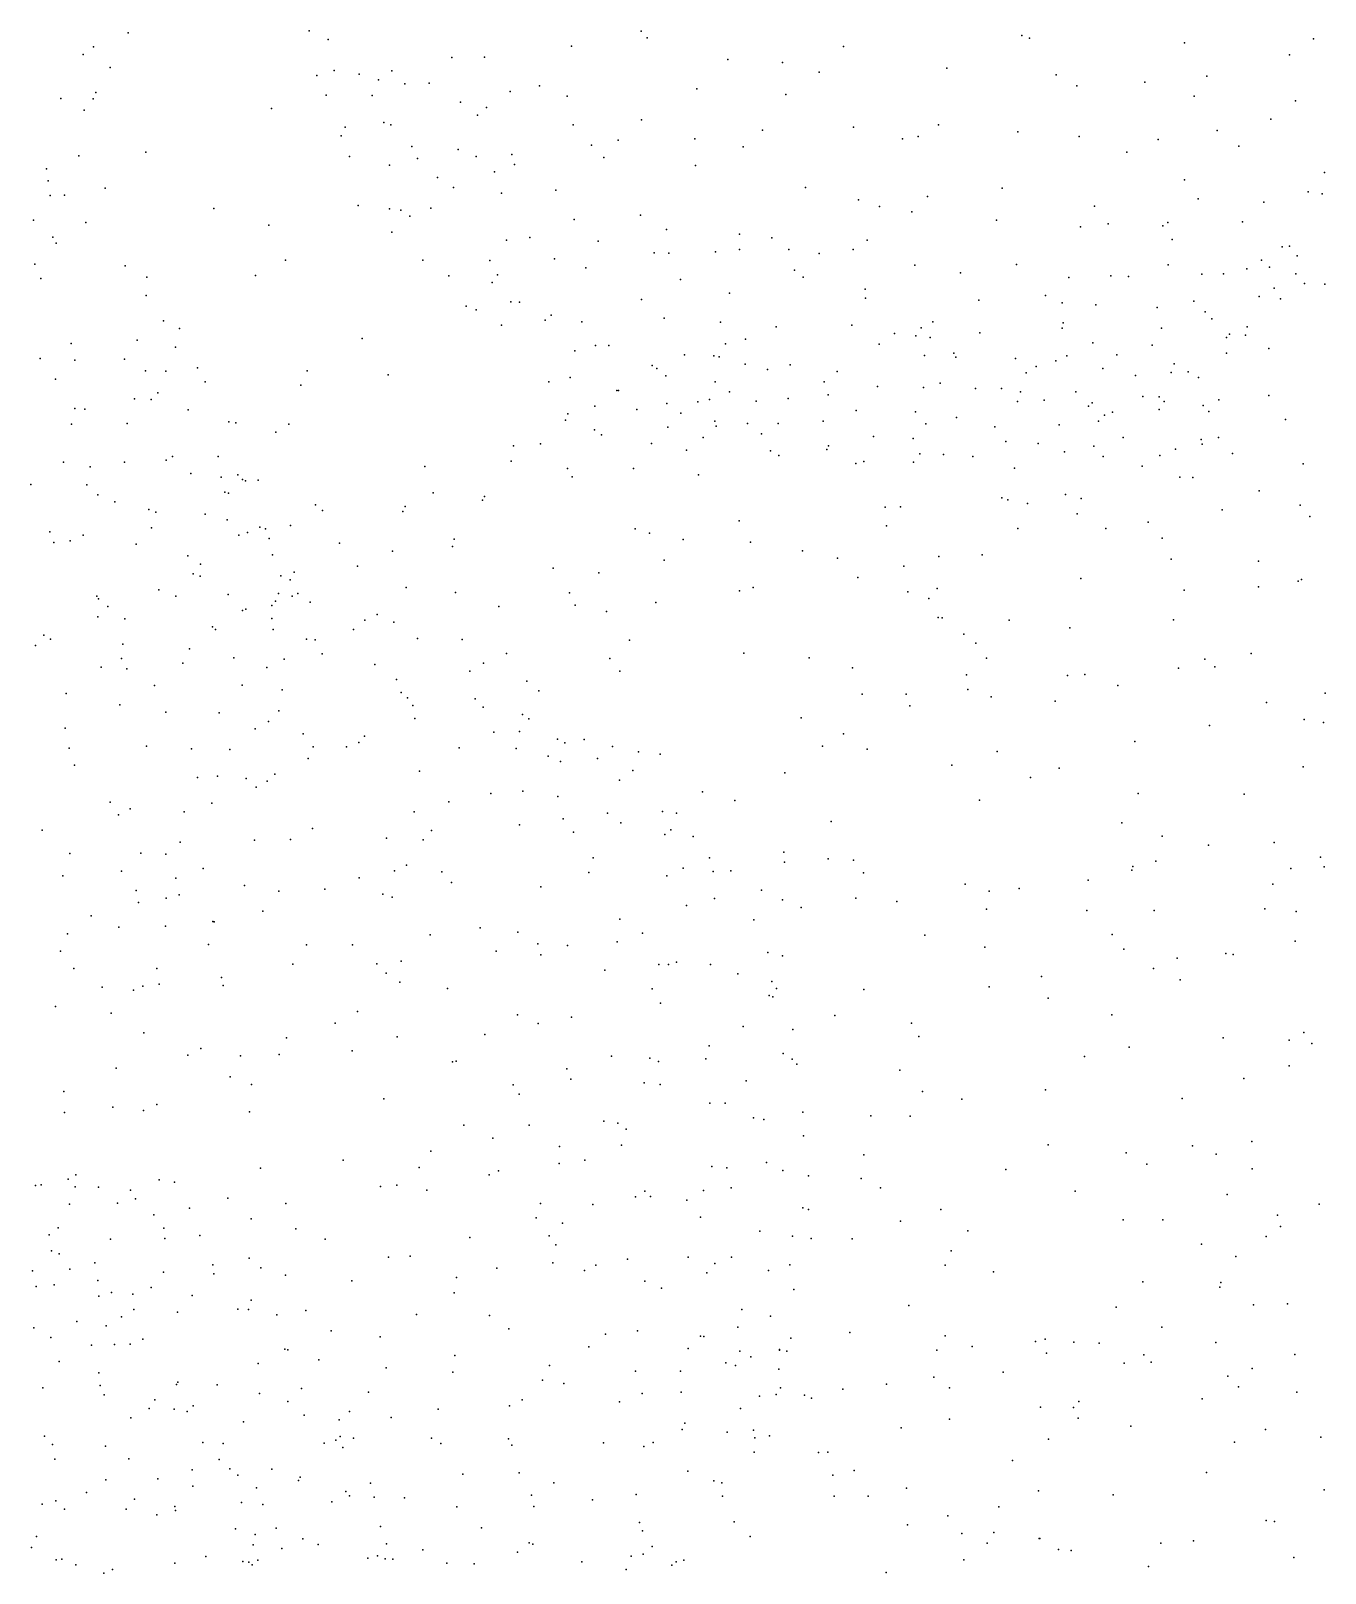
# Model space of a CAD drawing. Header units: metres. Extents: x -23.9 to 23.9, y -28.5 to 28.5.
# Drawn here: x 2.986 to 4.477, y 0.013 to 1.79 of the extents above; entities that cross this region are included whole.
import ezdxf

# ---------------------------------------------------------------- set-up
doc = ezdxf.new("R2010")
doc.units = ezdxf.units.M

msp = doc.modelspace()

# ---------------------------------------------------------------- linework, layer by layer
for p in [(3.098, 1.7873, -13.4956), (3.3065, 1.7895, -12.7389), (3.3285, 1.7796, -13.0579), (3.6888, 1.7893, -12.2574), (3.696, 1.7814, 2.0709), (4.1275, 1.7842, 1.4512), (4.1362, 1.7811, -15.6428), (4.4633, 1.7803, -12.4414), (3.046, 1.7622, 6.7876), (3.0578, 1.7709, -13.2657), (3.6088, 1.7719, -13.4166), (3.9221, 1.7714, -13.5187), (4.315, 1.7758, -13.4126), (4.436, 1.7617, 23.5438), (3.0772, 1.7471, -13.3912), (3.3352, 1.744, -12.6854), (3.4015, 1.7436, -13.1913), (3.4707, 1.7588, 0.487), (3.5084, 1.7591, -13.3387), (3.7888, 1.7566, -12.233), (3.8519, 1.7529, -13.504), (3.8941, 1.7418, -12.2216), (4.0409, 1.7465, -13.5045), (3.3154, 1.7382, -12.8178), (3.3641, 1.7394, -13.1123), (3.3864, 1.733, -12.5661), (3.4166, 1.7284, 14.0924), (3.4447, 1.7294, -12.4831), (3.5718, 1.7263, -13.3708), (4.167, 1.7387, -12.2536), (4.1909, 1.726, -13.4583), (4.2692, 1.7303, -12.3006), (4.3405, 1.7373, -12.3483), (3.0204, 1.7117, -13.7158), (3.0577, 1.711, -13.6084), (3.0606, 1.7186, 26.4887), (3.3262, 1.7154, -12.932), (3.3792, 1.715, 18.662), (3.4809, 1.7075, -13.2802), (3.5379, 1.7198, 9.3483), (3.6036, 1.7144, -12.3376), (3.7531, 1.7228, 2.5816), (3.8554, 1.7162, -2.2919), (4.3259, 1.7143, -13.3791), (4.4426, 1.7089, -12.4561), (3.0473, 1.6983, -13.3088), (3.2632, 1.7002, 1.1934), (3.5002, 1.6924, 12.9561), (3.5108, 1.7011, -12.4136), (3.3478, 1.6784, -13.0015), (3.3924, 1.6838, 8.4323), (3.4007, 1.6814, -13.1439), (3.6105, 1.6813, -1.5695), (3.6892, 1.687, -13.4277), (3.8286, 1.6752, -13.4734), (3.9334, 1.6786, -13.4873), (4.0314, 1.6814, 6.4174), (4.1227, 1.6731, -12.2625), (4.3526, 1.6747, -12.3846), (4.4145, 1.6878, 0.8105), (3.3433, 1.6687, -12.8018), (3.4248, 1.6563, -12.563), (3.4782, 1.6529, 0.8637), (3.6317, 1.6579, 6.5313), (3.6626, 1.6637, -4.6531), (3.7506, 1.6651, -12.2856), (3.8066, 1.6558, 3.2468), (3.9898, 1.665, -14.0757), (4.0081, 1.6679, -13.4789), (4.1934, 1.6678, -12.2952), (4.2845, 1.6643, -12.3423), (4.3775, 1.6566, -13.3073), (3.0412, 1.6456, -13.4499), (3.1182, 1.6496, -19.596), (3.3528, 1.6447, -12.8834), (3.4312, 1.6426, 25.5317), (3.4987, 1.6448, 5.1334), (3.54, 1.647, -4.2987), (3.5428, 1.6357, -4.9721), (3.646, 1.6436, -13.3799), (4.2486, 1.6499, -13.396), (3.004, 1.6306, -13.3009), (3.3989, 1.6347, -13.0643), (3.4542, 1.6204, -13.1696), (3.5198, 1.6271, -13.2591), (3.7517, 1.6344, -13.4201), (4.3149, 1.618, -13.3283), (4.476, 1.6261, 7.45), (3.0058, 1.6166, -13.7444), (3.0082, 1.5997, -13.6602), (3.0245, 1.6001, -14.0967), (3.0715, 1.6084, 0.8975), (3.4728, 1.609, -12.543), (3.5281, 1.6025, -12.4838), (3.5907, 1.606, -13.309), (3.8784, 1.6091, -12.2915), (4.1047, 1.6082, -12.3021), (4.4575, 1.6039, 19.2981), (4.4736, 1.6019, -12.614), (3.1967, 1.5848, 6.3296), (3.3627, 1.5883, 2.1025), (3.3991, 1.5845, -12.8138), (3.4122, 1.583, -12.731), (3.4466, 1.5852, -13.0949), (3.9394, 1.5949, -8.7682), (3.9635, 1.5872, -12.2961), (4.0186, 1.5987, 21.7893), (4.211, 1.5876, -24.1174), (4.3307, 1.5959, -12.4333), (4.4062, 1.592, -13.214), (2.9888, 1.5712, -13.4978), (3.0491, 1.5687, -14.1841), (3.2601, 1.5655, -8.9266), (3.4225, 1.5761, -13.0221), (3.6119, 1.5722, -12.4303), (3.6881, 1.5771, 18.7822), (4.0009, 1.581, -13.4208), (4.0982, 1.5713, -13.3998), (4.195, 1.5638, -12.3699), (4.2269, 1.5672, -13.3447), (4.29, 1.5647, -1.1134), (4.2955, 1.5685, 2.9478), (4.3818, 1.5696, -12.5107), (3.011, 1.5516, -14.3218), (3.4015, 1.5577, 1.738), (3.5337, 1.5483, -12.5324), (3.5606, 1.5513, 26.007), (3.6395, 1.5473, -13.2991), (3.718, 1.5606, -12.374), (3.8022, 1.5553, -13.3854), (3.8393, 1.5512, -1.28), (3.9492, 1.5485, 12.2848), (4.3007, 1.5492, -13.2768), (3.0148, 1.5447, -13.8314), (3.7038, 1.5339, -13.327), (3.7206, 1.5332, 23.2611), (3.7745, 1.5349, 19.3069), (3.8021, 1.5375, -12.3538), (3.8591, 1.5376, -21.6628), (3.8938, 1.5328, -12.3426), (3.9333, 1.5375, -13.3932), (4.4272, 1.5407, 19.3932), (4.436, 1.5413, -13.0978), (4.4446, 1.5304, 19.0504), (2.9904, 1.5206, -13.7309), (3.0946, 1.5187, -14.2077), (3.2791, 1.5252, 26.2753), (3.4372, 1.5251, -12.8361), (3.5144, 1.5248, -13.1401), (3.5891, 1.5267, -13.2281), (3.6253, 1.5163, -12.4749), (3.8656, 1.5139, -13.3642), (4.0043, 1.5195, -13.3766), (4.0569, 1.5105, -12.367), (4.1214, 1.5203, -26.1209), (4.2959, 1.52, -12.4752), (4.3867, 1.5152, -13.1444), (4.4034, 1.5252, 19.2269), (4.4127, 1.5173, -12.6215), (2.9974, 1.5041, -14.4191), (3.1195, 1.5057, -14.1002), (3.2448, 1.5076, 12.4401), (3.4673, 1.5073, -12.9799), (3.5173, 1.4994, -12.6382), (3.5234, 1.5083, -15.4112), (3.7343, 1.5031, -14.7218), (3.8755, 1.5058, 23.6392), (4.1817, 1.5054, -12.4137), (4.2301, 1.5071, 1.6246), (4.2502, 1.5066, 5.7141), (4.3348, 1.5091, -13.1976), (4.3597, 1.5094, -12.5536), (4.4182, 1.4929, -13.0395), (4.4433, 1.5096, -12.706), (4.4533, 1.4983, -12.8869), (4.4764, 1.4975, 18.9416), (3.1188, 1.4847, -13.9575), (3.5389, 1.4773, 13.2248), (3.5488, 1.477, 19.6646), (3.6893, 1.4801, -12.4748), (3.7905, 1.4873, -13.3219), (3.9469, 1.4918, -12.3727), (3.9475, 1.4815, -13.3438), (4.078, 1.4793, -13.3255), (4.1546, 1.4844, -13.3013), (4.174, 1.476, -9.2359), (4.3258, 1.4781, 12.6961), (4.4007, 1.4833, 19.1197), (4.4255, 1.4807, -12.9567), (3.4873, 1.4724, -12.8786), (3.4988, 1.4681, -12.7994), (3.5852, 1.4618, -12.6102), (3.7155, 1.4585, -13.2382), (4.2126, 1.4739, -12.4752), (4.2832, 1.4709, -12.5298), (4.3386, 1.4656, -13.1121), (4.3462, 1.4577, -12.6452), (3.1386, 1.4553, 3.5423), (3.157, 1.4465, -14.1259), (3.5282, 1.4504, -12.952), (3.5785, 1.4562, -13.093), (3.6205, 1.4544, -13.1585), (3.7802, 1.454, 4.6526), (3.8445, 1.4483, -12.4418), (3.9317, 1.4505, 18.6161), (3.9809, 1.4408, -13.2931), (4.0113, 1.4473, 18.6809), (4.025, 1.4543, 5.4189), (4.079, 1.4416, 18.6312), (4.1739, 1.447, -13.2378), (4.1752, 1.453, 6.1024), (4.2884, 1.447, -21.8532), (4.3668, 1.44, -12.7458), (4.387, 1.4486, 19.3826), (3.0323, 1.4291, -14.4592), (3.1083, 1.4331, -14.3359), (3.1524, 1.425, -14.243), (3.3676, 1.4349, 8.8702), (3.6364, 1.4268, 25.3141), (3.6516, 1.427, -12.58), (3.7862, 1.4287, -13.2373), (3.8093, 1.4343, 18.5951), (3.963, 1.4284, 18.4644), (4.0055, 1.438, 18.7692), (4.0219, 1.4361, 18.5257), (4.2091, 1.4301, -12.5338), (4.2775, 1.4275, -12.6014), (4.3632, 1.4362, -12.9723), (4.3853, 1.4389, -12.8421), (4.4121, 1.4236, 9.0446), (2.9967, 1.4121, -13.5893), (3.0365, 1.4099, -13.6882), (3.0936, 1.4114, -13.7648), (3.6124, 1.4209, -12.662), (3.739, 1.4163, -12.5347), (3.7725, 1.415, 18.7651), (3.7789, 1.4139, 18.5037), (3.8089, 1.4056, 18.8489), (3.8607, 1.4047, 18.4271), (4.0154, 1.4154, 18.8517), (4.0493, 1.418, -13.2463), (4.0516, 1.4135, 23.302), (4.12, 1.4121, 18.4764), (4.1666, 1.4094, 18.7425), (4.1793, 1.4152, 3.3264), (4.2371, 1.4164, -13.1493), (4.3031, 1.4059, -12.698), (4.3633, 1.4181, 19.2417), (3.0142, 1.3883, 5.9382), (3.1179, 1.3977, 18.4446), (3.1414, 1.3974, -13.8452), (3.1776, 1.4012, -13.9604), (3.304, 1.3978, 10.3229), (3.3976, 1.3932, -4.707), (3.6071, 1.3901, -12.9158), (3.7017, 1.4038, 12.0778), (3.7068, 1.4003, 18.604), (3.7174, 1.3921, -12.5982), (3.8346, 1.3993, 25.6869), (3.9149, 1.3969, -13.2261), (4.1326, 1.3953, 18.8543), (4.144, 1.4029, -12.5346), (4.2207, 1.4006, 18.6426), (4.2583, 1.3924, -13.0694), (4.2994, 1.396, -13.0023), (4.319, 1.3965, -12.9113), (4.3309, 1.3901, 11.6538), (3.1321, 1.3725, -25.8445), (3.1868, 1.3851, -4.3177), (3.297, 1.3814, -23.9164), (3.5825, 1.3852, -9.2385), (3.6608, 1.3752, 18.5324), (3.6629, 1.3751, -12.6943), (3.774, 1.385, -13.1676), (3.7907, 1.3736, -12.5704), (3.8998, 1.385, -12.521), (3.9045, 1.3701, 18.3262), (3.9612, 1.3797, 18.9637), (4.0142, 1.3784, -13.1967), (4.0333, 1.3836, 18.3608), (4.0742, 1.3776, -12.5435), (4.1042, 1.3776, -13.177), (4.1259, 1.3737, 18.3745), (4.1895, 1.3734, 0.5155), (4.2669, 1.3683, 18.521), (4.412, 1.3694, 19.5509), (3.0363, 1.3544, -14.5233), (3.0479, 1.3535, -15.608), (3.1053, 1.3654, 9.1634), (3.1246, 1.3647, -14.3998), (3.1672, 1.353, -14.3179), (3.6357, 1.3572, 18.7895), (3.6838, 1.3534, -12.9522), (3.7185, 1.36, 18.885), (3.7543, 1.362, -24.2147), (3.7677, 1.3649, 18.3741), (3.8214, 1.363, 4.2664), (3.8584, 1.366, 18.9664), (3.9367, 1.352, -13.1563), (4.0049, 1.3506, 4.9276), (4.1225, 1.3624, -12.5976), (4.1532, 1.3639, -13.1026), (4.2042, 1.357, 18.4107), (4.2086, 1.361, -12.6879), (4.2856, 1.3679, -12.8548), (4.2858, 1.3533, 18.7897), (4.2915, 1.3624, 18.6986), (4.3363, 1.3577, 18.8678), (4.3428, 1.351, 19.4066), (4.3545, 1.3645, 19.123), (3.0327, 1.3365, -13.6249), (3.0968, 1.3371, -13.7084), (3.214, 1.339, -13.9944), (3.222, 1.3379, -14.1039), (3.2832, 1.3362, 2.4922), (3.6016, 1.3409, 20.331), (3.6045, 1.3483, 18.5957), (3.7348, 1.3491, -12.6936), (3.7739, 1.3397, 18.9744), (3.7755, 1.3342, -13.0321), (3.8113, 1.3371, -12.6545), (3.8467, 1.3372, -13.0843), (3.8984, 1.3397, -12.6177), (4.0169, 1.3367, 11.8825), (4.0522, 1.3442, -12.6168), (4.0963, 1.3332, -13.0642), (4.1703, 1.3357, -12.9881), (4.2156, 1.3397, -12.8407), (4.2228, 1.3467, -12.9245), (4.2318, 1.3501, 21.5204), (4.4313, 1.3418, 10.2624), (3.2682, 1.327, 25.4522), (3.6353, 1.3298, 22.2545), (3.6432, 1.3241, 18.406), (3.7195, 1.3327, -12.8834), (3.7603, 1.321, -12.8201), (3.8277, 1.3252, 18.2778), (3.9566, 1.322, -13.0774), (4.0023, 1.32, -12.669), (4.1091, 1.3165, -12.7191), (4.2442, 1.321, 13.4509), (4.3342, 1.3185, 18.5006), (4.3539, 1.3211, 18.6123), (3.1489, 1.2991, -13.7587), (3.2016, 1.2989, -13.8763), (3.542, 1.3112, 18.656), (3.573, 1.3135, 18.5078), (3.701, 1.3142, 18.3279), (3.741, 1.3063, 6.3024), (3.8378, 1.3057, -12.9433), (3.8474, 1.3001, -12.8221), (3.9027, 1.3073, 18.2364), (3.9047, 1.3112, -2.0328), (4.0101, 1.3023, 18.2287), (4.0371, 1.3014, -12.7808), (4.0711, 1.2992, -12.8941), (4.1464, 1.3139, -12.8538), (4.1765, 1.3046, 18.2916), (4.2104, 1.3111, 19.0211), (4.2211, 1.2991, 19.9243), (4.2863, 1.3002, 19.1564), (4.3044, 1.3077, 19.0024), (4.3352, 1.3134, 19.4927), (4.37, 1.3024, 18.7347), (3.0235, 1.2924, 18.5857), (3.0543, 1.2873, 18.3497), (3.0936, 1.2925, 18.4348), (3.1417, 1.295, -14.4165), (3.4396, 1.2875, -7.8823), (3.5391, 1.2938, 18.7608), (3.6041, 1.2852, 18.9172), (3.6799, 1.2854, 18.9962), (3.9364, 1.291, -12.9117), (3.9455, 1.2932, -12.7856), (4.0026, 1.2927, 20.4042), (4.1192, 1.2856, 19.071), (4.2661, 1.2881, 19.2868), (4.4515, 1.2906, 7.0108), (2.9858, 1.2668, -14.6027), (3.0503, 1.2666, -14.554), (3.1702, 1.2794, 18.5946), (3.2051, 1.2752, -14.3001), (3.2242, 1.278, 8.178), (3.2298, 1.2724, 18.4628), (3.2329, 1.271, -14.2119), (3.2477, 1.2719, -14.0822), (3.6095, 1.2755, 2.9832), (3.7548, 1.2779, 19.0516), (4.3095, 1.2751, -2.1561), (4.3246, 1.2748, 18.3765), (3.0629, 1.2549, -13.6157), (3.0824, 1.247, 18.7519), (3.2093, 1.258, 18.6701), (3.2136, 1.2567, 18.3221), (3.4493, 1.2571, 18.5288), (3.5061, 1.2488, 18.8369), (3.5085, 1.2531, 18.4651), (4.1046, 1.2515, 18.1805), (4.1112, 1.2492, 4.0049), (4.1339, 1.2448, 25.6027), (4.1779, 1.2553, 19.2814), (4.1957, 1.2506, 19.3753), (4.4009, 1.2594, 18.4681), (3.1219, 1.2379, -13.6842), (3.1296, 1.2348, 18.2212), (3.1865, 1.2325, -14.3889), (3.2118, 1.2262, -13.8321), (3.3136, 1.2435, 18.4673), (3.3218, 1.2368, 18.5564), (3.4142, 1.2357, -23.2469), (3.4172, 1.2413, 18.4526), (3.9699, 1.2406, 18.1498), (3.9875, 1.2411, 19.1682), (4.1911, 1.2331, 18.2019), (4.3583, 1.2378, 9.5009), (4.448, 1.2431, 18.6989), (4.4592, 1.2298, 18.5827), (3.0076, 1.2122, -13.5519), (3.0459, 1.2085, 18.1496), (3.1249, 1.2167, -14.4858), (3.2355, 1.2117, 18.7716), (3.2495, 1.2176, -13.9307), (3.2562, 1.2158, 12.1317), (3.2848, 1.2196, 18.2892), (3.682, 1.2158, -18.981), (3.6984, 1.2107, 19.1059), (3.8018, 1.2249, 19.1396), (3.9715, 1.2192, 7.5397), (4.1228, 1.2163, -1.4513), (4.2243, 1.2162, 19.5223), (4.2731, 1.2236, 18.2418), (3.0123, 1.2001, 3.186), (3.0312, 1.2018, -14.5933), (3.1072, 1.1981, 18.8441), (3.2254, 1.2083, -14.3037), (3.2602, 1.2047, -14.1511), (3.3414, 1.1991, 18.6965), (3.4714, 1.1954, 18.8922), (3.4733, 1.2038, 25.0001), (3.7372, 1.2036, 11.2773), (3.815, 1.2003, 18.134), (4.2893, 1.205, -23.4915), (3.1666, 1.1847, 18.1405), (3.1811, 1.1751, 19.8162), (3.2641, 1.1858, -14.027), (3.4025, 1.19, 18.8022), (3.7153, 1.1795, 18.1598), (3.8747, 1.1905, 18.9718), (3.9151, 1.1819, 19.1897), (4.0317, 1.1839, 13.1906), (4.0816, 1.1859, 25.0597), (4.2994, 1.1809, 19.6191), (4.4003, 1.1784, 7.5816), (3.1729, 1.164, -14.428), (3.1807, 1.1611, -13.6496), (3.2738, 1.1614, 18.8331), (3.2844, 1.1569, -22.502), (3.2893, 1.1659, 18.1741), (3.3623, 1.1727, 18.2445), (3.5874, 1.1704, 18.242), (3.6401, 1.1649, 5.6645), (3.9386, 1.1597, 18.0876), (3.9916, 1.1728, 19.2393), (4.1955, 1.1586, 19.6041), (4.446, 1.1553, 18.3648), (4.4498, 1.1574, 19.7232), (3.062, 1.1383, 18.9394), (3.1331, 1.1453, -13.4733), (3.1528, 1.1382, -13.3881), (3.2133, 1.1399, -13.5686), (3.2711, 1.1413, -14.1193), (3.2869, 1.1381, -13.6537), (3.2932, 1.1414, -13.4756), (3.418, 1.148, 13.3954), (3.4751, 1.1423, 18.2771), (3.6063, 1.1419, -19.6771), (3.8022, 1.1444, 21.6416), (3.818, 1.1483, 19.1989), (3.9963, 1.1432, 19.3612), (4.03, 1.147, 19.4402), (4.3143, 1.1452, 18.2026), (4.4, 1.1489, 18.2919), (3.0638, 1.1352, -13.4498), (3.0744, 1.1263, -13.3618), (3.2296, 1.1218, 18.9155), (3.2335, 1.1233, -14.3094), (3.2635, 1.1274, -13.3186), (3.2675, 1.1324, 9.8507), (3.3075, 1.1311, -13.3931), (3.5251, 1.1263, -14.3912), (3.6128, 1.1277, 19.1176), (3.6489, 1.1206, 7.7952), (3.706, 1.1309, 19.1681), (4.0202, 1.1354, 18.0769), (3.0631, 1.1143, 18.0245), (3.0942, 1.1119, -13.2861), (3.1951, 1.1027, -13.227), (3.2634, 1.1126, -13.9475), (3.3705, 1.1105, -13.3207), (3.3847, 1.1169, -13.4188), (3.4041, 1.1083, -13.5413), (4.0311, 1.1137, 0.8151), (4.0358, 1.1132, 19.5295), (4.1129, 1.1105, 8.3173), (4.1829, 1.1018, 19.6756), (4.3022, 1.1109, 11.9111), (3.0007, 1.0931, 9.572), (3.0083, 1.0888, -14.6259), (3.1987, 1.0998, 8.9049), (3.2649, 1.0998, -14.215), (3.3034, 1.0887, 18.4355), (3.3132, 1.0879, 18.9117), (3.3577, 1.0999, -13.6667), (3.4311, 1.0895, 18.1859), (3.4828, 1.0882, -13.4683), (3.6753, 1.0875, 18.1099), (4.0605, 1.0943, 21.2531), (4.0744, 1.0841, 19.6208), (2.9911, 1.0814, -13.2705), (3.0902, 1.0665, 25.2412), (3.0918, 1.083, 11.016), (3.1686, 1.0776, -14.4523), (3.2197, 1.067, -14.3672), (3.3213, 1.0717, -13.8032), (3.5336, 1.0721, 4.3117), (3.6528, 1.0664, 26.1233), (3.8071, 1.0724, 19.2504), (3.8825, 1.0672, 19.3572), (4.0867, 1.0668, 18.0389), (4.3918, 1.0721, 18.207), (3.0669, 1.0565, -14.5803), (3.0963, 1.0546, -13.1442), (3.161, 1.0611, 19.0046), (3.2576, 1.0561, 4.6422), (3.2777, 1.0656, -13.1561), (3.3821, 1.0593, -13.7542), (3.4915, 1.0519, -13.6628), (3.5072, 1.061, -13.3305), (3.6643, 1.0517, 19.2028), (3.9323, 1.0554, 18.0221), (4.3081, 1.0553, 18.1325), (4.3384, 1.0655, 3.6105), (4.35, 1.0569, 19.7763), (3.1282, 1.0351, -14.5064), (3.2294, 1.0358, 4.0825), (3.407, 1.0423, -13.1738), (3.5572, 1.0403, -13.5155), (4.0639, 1.0477, 22.8099), (4.0654, 1.0308, -5.6126), (4.1799, 1.0466, 0.4081), (4.2, 1.0478, 19.7429), (4.2382, 1.0353, 19.5541), (3.0266, 1.0261, -13.1247), (3.0885, 1.013, 19.0489), (3.2752, 1.0303, -8.9059), (3.4123, 1.0271, 19.017), (3.4198, 1.021, 18.0973), (3.4975, 1.0198, -13.7353), (3.5711, 1.0292, -13.4186), (3.9437, 1.0252, 4.3246), (3.9943, 1.0254, 20.8018), (4.0923, 1.0221, 19.7074), (4.1657, 1.0171, -24.2038), (4.4095, 1.0157, 25.3698), (4.4769, 1.0264, 18.2848), (3.1413, 1.0044, -13.0629), (3.2027, 1.0036, 17.9545), (3.2713, 1.0062, -14.1318), (3.426, 1.0123, -13.805), (3.4281, 0.9972, -13.1192), (3.5069, 1.0102, -13.199), (3.5522, 1.002, -5.1631), (3.5596, 0.9967, -13.2562), (3.8734, 0.9981, 19.4249), (3.9983, 1.0117, 19.6237), (4.4528, 0.996, 10.0426), (3.0252, 0.986, -14.6059), (3.2441, 0.9853, 19.0331), (3.2597, 0.9938, -14.2232), (3.2996, 0.9797, -13.0375), (3.5191, 0.9813, 18.1222), (3.5487, 0.9823, 19.1526), (3.9221, 0.9794, 24.6428), (4.3438, 0.9892, 20.658), (4.4749, 0.9925, 19.822), (3.03, 0.9631, -13.0327), (3.1192, 0.9653, -14.5046), (3.1708, 0.9621, -14.4302), (3.2151, 0.9615, -14.3455), (3.3109, 0.9647, -24.9679), (3.3494, 0.9646, 17.9889), (3.3635, 0.9697, -13.9025), (3.3702, 0.977, -13.0565), (3.4794, 0.9633, -15.6155), (3.545, 0.9626, -25.5287), (3.5925, 0.9734, -8.3277), (3.6011, 0.9691, -13.6843), (3.6234, 0.973, -13.3074), (3.6558, 0.9649, -13.5557), (3.8977, 0.9654, 17.9944), (3.9491, 0.962, -23.1312), (4.2578, 0.9707, 19.8219), (3.0359, 0.9433, 17.8891), (3.3052, 0.951, -13.9929), (3.5818, 0.9539, -13.7507), (3.5961, 0.9477, -13.2045), (3.6388, 0.9512, 19.2292), (3.6858, 0.9589, 18.0466), (3.7107, 0.9562, 8.2789), (4.0467, 0.9434, 19.7332), (4.0992, 0.959, 1.1212), (3.1778, 0.9293, -12.9682), (3.2008, 0.9308, 17.9027), (3.2338, 0.9282, -14.2819), (3.2581, 0.9249, -12.97), (3.267, 0.9329, -14.0979), (3.4335, 0.9366, 18.0299), (3.6638, 0.9261, -13.2738), (3.6793, 0.9372, -13.36), (3.8544, 0.9347, 19.4869), (4.1376, 0.9294, 19.8016), (4.1705, 0.9399, 18.0176), (4.4517, 0.9417, 19.851), (3.2455, 0.9182, 12.4973), (3.5156, 0.9108, -13.0592), (3.5525, 0.9136, -9.4639), (3.5928, 0.9073, -13.1329), (3.7594, 0.9129, 24.145), (4.2616, 0.9108, 18.0405), (4.3837, 0.91, 8.3985), (3.077, 0.9007, -12.9582), (3.1002, 0.8932, 19.1218), (3.1624, 0.8895, 10.3139), (3.1944, 0.8995, 19.1082), (3.4275, 0.8895, -12.9894), (3.4673, 0.9013, 13.1003), (3.7135, 0.8902, -13.6241), (3.7967, 0.9026, 19.3984), (4.0787, 0.9032, 17.9819), (3.0869, 0.8864, -14.5234), (3.5489, 0.8746, 19.1875), (3.5992, 0.8816, 18.0381), (3.6503, 0.8883, -13.1741), (3.6654, 0.8769, -13.7565), (3.7295, 0.8881, 21.135), (3.9077, 0.8785, 19.6341), (4.2425, 0.877, 13.5273), (2.9987, 0.8687, -14.5954), (3.1579, 0.8547, -14.4041), (3.2434, 0.8571, 17.8852), (3.285, 0.8579, -14.1347), (3.3103, 0.8706, -12.9362), (3.3955, 0.8592, 19.0945), (3.4379, 0.8573, 7.8925), (3.4474, 0.8683, -13.9623), (3.6109, 0.8664, -13.8345), (3.7162, 0.8634, -13.2811), (3.7232, 0.8689, 19.3299), (3.749, 0.8613, -13.5195), (4.2893, 0.8616, -16.0672), (4.4181, 0.8542, 19.9028), (3.0307, 0.8416, 17.8414), (3.1124, 0.8422, -12.9121), (3.1415, 0.8408, -24.5119), (3.6337, 0.8368, -13.1033), (3.7675, 0.8365, -14.6833), (3.8533, 0.8433, 19.5786), (3.9045, 0.8357, 26.1339), (4.3424, 0.8513, 18.088), (4.4717, 0.8376, 18.1946), (3.0903, 0.8212, 12.1839), (3.1844, 0.8243, -14.3221), (3.4047, 0.8217, -17.5523), (3.4185, 0.8284, 24.8563), (3.4592, 0.8205, -12.9526), (3.6288, 0.8199, 22.0431), (3.7372, 0.8247, 18.0005), (3.7718, 0.8211, -13.3893), (3.7921, 0.8218, 19.4577), (3.854, 0.8317, -22.4597), (3.9336, 0.8338, 17.9631), (3.9452, 0.8194, 19.7185), (4.2541, 0.8223, 10.8765), (4.2553, 0.8266, 18.028), (4.2817, 0.8327, 19.8952), (4.4373, 0.8242, 1.417), (4.4758, 0.8264, 20.1742), (3.0228, 0.8159, -12.9126), (3.1527, 0.8133, 17.8477), (3.2318, 0.8049, -12.8789), (3.3246, 0.8005, -14.0704), (3.3642, 0.8137, 17.921), (3.4706, 0.8082, 19.1502), (3.5735, 0.8032, -13.0112), (3.7185, 0.8161, -13.2069), (4.062, 0.8063, -19.601), (4.1245, 0.8013, 11.2952), (4.2039, 0.811, 15.1904), (4.4167, 0.8065, 7.2529), (3.1073, 0.7992, 19.1541), (3.1099, 0.7851, -14.4308), (3.1418, 0.7903, -12.8717), (3.1567, 0.7939, 19.7285), (3.2716, 0.7981, 19.1174), (3.3912, 0.7947, -14.0385), (3.4022, 0.7913, -12.9082), (3.7412, 0.7819, 19.3837), (3.7734, 0.7897, -13.6498), (3.8276, 0.7995, 17.9712), (3.8517, 0.7882, 21.5325), (3.9364, 0.7901, 15.7095), (3.9835, 0.7864, -21.9582), (4.0897, 0.7983, 19.8343), (3.0552, 0.77, -14.4965), (3.2531, 0.7752, 17.8595), (3.6645, 0.7659, -13.8772), (3.8187, 0.7651, -13.4834), (3.8733, 0.7795, 19.6444), (4.0866, 0.7774, 17.9684), (4.2025, 0.7761, 19.8917), (4.28, 0.7758, 10.2501), (4.4076, 0.7778, 11.9115), (4.4434, 0.7749, 13.7804), (3.0281, 0.7492, -12.8672), (3.087, 0.7568, 18.6025), (3.1411, 0.7578, -14.3591), (3.1956, 0.7633, 19.1566), (3.1968, 0.7629, -14.2235), (3.4457, 0.748, -14.045), (3.5033, 0.7561, 17.9951), (3.5469, 0.751, -17.1133), (3.6904, 0.7498, 18.011), (4.0156, 0.7474, 19.7997), (4.2315, 0.7483, 25.8731), (3.0198, 0.7293, 19.1754), (3.1905, 0.7369, -16.7597), (3.3033, 0.7365, -12.8509), (3.3565, 0.7363, 11.1726), (3.5219, 0.7292, -12.929), (3.57, 0.7375, 19.2153), (3.6041, 0.7355, -12.9915), (3.6611, 0.7399, -13.0454), (4.0847, 0.7338, 8.5188), (4.2449, 0.7315, 18.0199), (4.4425, 0.7406, 18.1561), (3.2876, 0.714, 19.1305), (3.3842, 0.7144, -5.532), (3.4123, 0.7175, 17.9268), (3.5735, 0.7248, -13.9799), (3.7093, 0.7139, 19.3437), (3.7204, 0.7136, 13.2299), (3.7296, 0.7166, -13.8198), (3.7688, 0.7137, -13.1872), (3.8347, 0.7275, -16.0728), (3.8518, 0.7236, 23.7802), (4.3065, 0.7211, -14.8007), (4.3625, 0.7263, 19.9338), (4.3709, 0.7252, -24.5025), (3.0353, 0.7091, 9.9833), (3.1311, 0.7091, -14.3002), (3.2056, 0.6988, -19.8748), (3.395, 0.7036, -12.861), (3.411, 0.6934, -14.0815), (3.6472, 0.7074, -13.9332), (3.8003, 0.7031, -13.2537), (3.8394, 0.6942, -13.5276), (4.1501, 0.6998, 19.8857), (4.2791, 0.709, 19.9262), (4.3099, 0.696, 18.0618), (3.068, 0.6876, -14.4005), (3.1039, 0.6843, 7.7133), (3.1147, 0.6888, -12.8309), (3.1338, 0.691, 20.1603), (3.2072, 0.6894, -14.1853), (3.4658, 0.6862, -12.8825), (3.7016, 0.6859, -13.0683), (3.8362, 0.6779, -13.6026), (3.8407, 0.6765, -13.3745), (3.8447, 0.6861, 17.9733), (3.9456, 0.6849, 17.9621), (4.0898, 0.6881, 7.1551), (3.0142, 0.6654, -14.4406), (3.0785, 0.6576, -14.3365), (3.3622, 0.6598, 17.8841), (3.7111, 0.6693, -13.8735), (4.1579, 0.6749, 0.7845), (3.3363, 0.646, -12.8226), (3.5466, 0.6558, -14.0283), (3.5702, 0.6459, 19.2021), (3.6085, 0.6531, -12.9585), (3.8063, 0.6422, -13.7368), (3.9119, 0.655, 15.2878), (4.0002, 0.6463, -9.5391), (4.2311, 0.6556, 4.7779), (3.1161, 0.635, -14.2238), (3.2803, 0.6294, -14.1506), (3.408, 0.6306, -12.8396), (3.509, 0.6331, 18.9115), (3.8636, 0.639, -13.4852), (4.0088, 0.6308, 19.812), (4.3594, 0.6292, 16.2102), (4.4356, 0.6264, 2.9853), (4.4522, 0.6356, 22.6527), (4.4614, 0.6229, 2.3038), (3.1666, 0.6092, -12.797), (3.1818, 0.6168, -14.166), (3.2272, 0.6084, 19.164), (3.2717, 0.6101, -12.8024), (3.3559, 0.6142, -14.1293), (3.6547, 0.6083, 7.3163), (3.6989, 0.6058, -13.9272), (3.7635, 0.6049, -13.1095), (3.7672, 0.62, 19.4951), (3.8525, 0.6111, 19.6567), (3.8628, 0.6047, -13.3559), (4.1995, 0.6077, 18.0185), (4.2511, 0.6186, 3.5859), (3.0841, 0.5944, 17.7988), (3.4717, 0.6018, -12.8537), (3.4756, 0.6024, -14.0893), (3.6033, 0.5937, -14.01), (3.7088, 0.6021, 18.0169), (3.8682, 0.599, -13.5476), (3.9869, 0.592, -25.8908), (4.4354, 0.5971, 18.1737), (3.2156, 0.5844, 19.4316), (3.24, 0.5755, 17.836), (3.5413, 0.5753, -12.8884), (3.6079, 0.5817, -14.224), (3.6925, 0.5776, -13.0062), (3.7108, 0.5757, 19.3357), (3.8097, 0.5796, -13.7706), (4.1549, 0.5694, 19.8936), (4.3832, 0.5824, 0.4802), (3.0239, 0.5676, 19.1848), (3.1308, 0.5523, 25.8901), (3.3925, 0.5591, 19.1139), (3.5482, 0.5645, -14.0529), (3.7681, 0.5541, 17.966), (3.7858, 0.554, 11.1292), (4.0132, 0.5675, 17.9497), (4.0585, 0.5588, 19.8425), (4.3121, 0.5593, 18.0764), (3.0245, 0.5431, -12.7751), (3.0802, 0.5493, -14.1943), (3.1155, 0.5457, 18.976), (3.2376, 0.5439, -14.1538), (3.646, 0.5333, 18.0386), (3.8184, 0.5371, 19.5934), (3.8303, 0.535, -13.2167), (3.8751, 0.5438, 22.3678), (3.9535, 0.5393, 19.7651), (3.9988, 0.5392, -4.5698), (3.4846, 0.5288, 19.1096), (3.5598, 0.5286, 19.1559), (3.6622, 0.5309, 19.2318), (3.6717, 0.524, -13.9669), (3.8758, 0.5163, -13.5634), (3.4467, 0.4987, -18.5796), (3.5181, 0.5138, 17.9921), (3.595, 0.5039, -12.9156), (3.6662, 0.5056, -12.9694), (4.1577, 0.5061, 17.9702), (4.3242, 0.5048, 19.931), (4.3925, 0.5098, 20.2727), (3.3455, 0.4885, -14.1479), (3.4332, 0.4799, 17.9444), (3.5945, 0.4844, -14.0322), (3.6241, 0.4885, 20.6349), (3.7702, 0.481, -13.0932), (3.8332, 0.4856, -13.7363), (3.9453, 0.4946, -24.8961), (4.2478, 0.4966, -23.5543), (4.2714, 0.4838, 18.0488), (4.3514, 0.4954, 18.1315), (3.0287, 0.4666, -12.6608), (3.0378, 0.4713, -12.5226), (3.1336, 0.4655, 11.4541), (3.1512, 0.4629, 17.8077), (3.2505, 0.4792, 17.8509), (3.5139, 0.4715, -14.0886), (3.5247, 0.476, -12.8627), (3.7877, 0.4796, 15.8294), (3.8522, 0.4766, -13.2596), (3.8817, 0.4703, -13.3877), (3.9422, 0.4673, 24.8165), (4.1089, 0.4777, 17.9048), (4.393, 0.4784, 13.103), (2.9912, 0.459, -12.3649), (2.9975, 0.4598, 19.1696), (3.037, 0.4577, 11.8752), (3.0639, 0.4572, 17.7507), (3.1005, 0.4537, -14.1571), (3.2129, 0.4445, 12.2264), (3.3887, 0.458, 19.0957), (3.4076, 0.4597, -12.8143), (3.442, 0.4537, 26.0789), (3.6823, 0.4462, -13.9647), (3.6932, 0.4527, 19.2286), (3.6995, 0.4465, -19.8984), (3.7607, 0.4532, 19.4267), (3.7925, 0.4566, 19.5192), (3.9646, 0.4564, 17.8592), (4.1889, 0.4527, 19.8908), (4.3639, 0.4486, 10.6293), (3.0302, 0.4378, -14.1553), (3.0858, 0.4389, -12.6206), (3.1064, 0.4436, 8.7669), (3.1684, 0.433, -12.7493), (3.2796, 0.4383, -14.1568), (3.5729, 0.4383, 21.0452), (3.6331, 0.4373, -12.9381), (3.7417, 0.4421, 19.3301), (3.8751, 0.4333, 19.644), (3.8816, 0.4316, -13.5457), (4.0342, 0.4313, 4.4758), (4.4699, 0.4376, 18.1933), (3.0171, 0.4103, -12.2708), (3.1275, 0.4252, 19.1542), (3.139, 0.41, -12.5645), (3.2397, 0.4207, -12.7839), (3.2911, 0.4094, 19.1068), (3.568, 0.422, -12.8949), (3.5982, 0.4159, 19.1225), (3.7574, 0.4227, -13.8676), (3.9875, 0.4181, 16.1302), (4.2441, 0.4196, 17.935), (4.2898, 0.4196, 19.9085), (4.422, 0.425, -5.7627), (4.4256, 0.4119, 19.9189), (3.007, 0.4024, 17.6725), (3.0774, 0.3974, -12.3227), (3.14, 0.3979, -12.6551), (3.1803, 0.4015, -14.1601), (3.3248, 0.3972, -12.7952), (3.4916, 0.3991, 17.9683), (3.5831, 0.4012, -14.036), (3.8256, 0.4066, -13.1941), (3.8631, 0.4009, 17.798), (3.8847, 0.3982, -13.459), (3.9321, 0.3977, 19.7021), (4.0651, 0.4068, 22.1123), (4.3346, 0.3916, 18.0084), (4.4088, 0.4003, 18.1347), (3.0095, 0.384, -11.2639), (3.0183, 0.3804, 19.1449), (3.2372, 0.3756, 24.4956), (3.3977, 0.3765, 17.9187), (3.4227, 0.3777, 19.0558), (3.5905, 0.3908, 17.9709), (3.6733, 0.3744, 19.141), (3.743, 0.3766, 15.4604), (3.793, 0.3765, -13.8069), (4.046, 0.384, 19.7893), (4.3741, 0.3773, -8.675), (2.9877, 0.361, -14.1649), (3.0309, 0.3629, -11.0716), (3.0595, 0.3699, -14.1429), (3.1386, 0.3593, -12.3354), (3.1953, 0.3676, -12.5966), (3.1967, 0.3574, -12.7127), (3.2507, 0.3641, -14.1516), (3.2793, 0.3557, 7.5305), (3.5227, 0.3639, -12.8718), (3.5872, 0.3701, -9.0998), (3.6236, 0.3611, -12.9426), (3.6366, 0.3675, 17.8697), (3.7647, 0.3587, 19.2613), (3.7737, 0.3694, 17.7837), (3.8356, 0.3612, -13.707), (3.8601, 0.3679, 19.5843), (4.0392, 0.3672, 17.747), (4.095, 0.3598, 13.8484), (2.9918, 0.3426, -11.4413), (3.0128, 0.3446, -12.1699), (3.063, 0.3497, -11.1723), (3.1245, 0.3415, 19.1249), (3.3555, 0.3494, -15.0383), (3.476, 0.3533, -15.5235), (3.6931, 0.3488, 17.8034), (3.7123, 0.3407, -13.0295), (3.8647, 0.3393, -13.6021), (4.267, 0.3482, 17.831), (4.3556, 0.3421, 17.9274), (4.3567, 0.3473, 24.042), (3.064, 0.3318, -11.3203), (3.0789, 0.3359, -12.2114), (3.1034, 0.3338, 17.7862), (3.1716, 0.3325, 17.8621), (3.2396, 0.3269, -12.5528), (3.4735, 0.3355, 18.9734), (3.9973, 0.3207, 21.7089), (4.3943, 0.3215, 19.8861), (4.4336, 0.3228, 17.9824), (3.0388, 0.3025, -10.9258), (3.0901, 0.3078, -11.0716), (3.1043, 0.3161, -14.1418), (3.1548, 0.3131, -12.2574), (3.2243, 0.3165, -12.3974), (3.2367, 0.3164, -12.6556), (3.2692, 0.3103, -12.7403), (3.3027, 0.3153, 17.9278), (3.4301, 0.3106, -12.8363), (3.5141, 0.3093, -14.0709), (3.8048, 0.3163, 19.4136), (3.8381, 0.3085, -13.2622), (4.2362, 0.319, 14.2301), (2.9894, 0.295, -11.5261), (3.0726, 0.2975, -11.3875), (3.3317, 0.2918, 19.0426), (3.3881, 0.2849, 17.9603), (3.5363, 0.2939, 17.8733), (3.6478, 0.2877, -12.9752), (3.6846, 0.2918, 17.7358), (3.7572, 0.2856, -5.9106), (3.7611, 0.285, -13.1183), (3.8002, 0.2961, 19.3082), (3.9295, 0.2897, 7.2548), (4.0393, 0.2861, 19.7364), (4.2889, 0.296, 11.2455), (3.0087, 0.2842, 17.6587), (3.0558, 0.2753, -11.4623), (3.0822, 0.2761, -10.9756), (3.1002, 0.2764, -12.1617), (3.1149, 0.2822, -11.2657), (3.2783, 0.2706, -12.5026), (3.2818, 0.2699, -12.5947), (3.6287, 0.2732, -13.977), (3.7429, 0.2715, 19.0815), (3.8027, 0.2682, -13.2016), (3.8482, 0.2696, -13.3402), (3.8483, 0.2701, 13.6111), (3.8568, 0.2682, 19.4672), (3.8612, 0.2832, -13.411), (4.0295, 0.2695, 15.0359), (4.0703, 0.2736, 12.2731), (4.1433, 0.2793, 12.7824), (4.1543, 0.282, 24.3073), (4.1872, 0.2786, 19.815), (4.2165, 0.2776, 3.8441), (4.3508, 0.2783, -16.0037), (3.0185, 0.2564, 25.4419), (3.2475, 0.2542, -14.1277), (3.3176, 0.2582, -12.7961), (3.395, 0.2491, -14.0976), (3.4742, 0.2631, -12.8712), (3.5834, 0.2516, 17.7839), (3.7866, 0.2548, -13.769), (3.7977, 0.2518, 17.6574), (3.8152, 0.2616, 19.2095), (4.1557, 0.2659, -25.5529), (4.2454, 0.2543, 17.7139), (4.2679, 0.2639, 19.8363), (4.2765, 0.2555, 20.0389), (4.442, 0.2645, 17.911), (3.064, 0.2433, 17.7607), (3.1552, 0.2326, -11.1511), (3.4719, 0.2439, -14.0664), (3.5753, 0.2349, 18.8759), (3.5997, 0.2312, 19.6352), (3.6822, 0.2451, 19.009), (3.7344, 0.2451, -13.8411), (3.8475, 0.2476, -13.544), (4.026, 0.2384, -19.017), (4.1061, 0.2439, 25.5556), (4.3648, 0.2396, 19.8334), (4.3929, 0.2484, 2.4815), (2.9995, 0.2259, -12.0485), (3.0656, 0.2289, -14.1093), (3.0702, 0.2179, -10.8647), (3.1536, 0.2297, -14.12), (3.2005, 0.2295, 19.0499), (3.2491, 0.2194, -12.285), (3.2976, 0.2251, -12.7008), (3.3747, 0.2209, 20.021), (3.6902, 0.2193, -13.0573), (3.7351, 0.2212, 21.4533), (3.8253, 0.2165, 19.0645), (3.8446, 0.2182, -13.4654), (3.8496, 0.2261, 19.32), (3.877, 0.2175, 17.6197), (3.885, 0.2141, -15.9648), (3.9212, 0.2245, 19.545), (3.9714, 0.2304, 17.6189), (4.0441, 0.2259, 19.6616), (4.3771, 0.2272, -22.5939), (4.4441, 0.2209, -18.1898), (3.122, 0.2022, -10.9441), (3.1286, 0.2123, -12.126), (3.1509, 0.2013, -11.3645), (3.1659, 0.1987, 17.9271), (3.1728, 0.2053, -11.2371), (3.2819, 0.2104, 17.9866), (3.3528, 0.1986, 25.7627), (3.4549, 0.2015, 17.8793), (3.5374, 0.2054, -12.9312), (3.552, 0.2122, -2.5265), (3.6638, 0.2097, -13.9167), (3.8033, 0.2023, -13.2691), (4.1491, 0.2037, 17.6364), (4.1868, 0.2033, 19.7612), (4.193, 0.2104, 8.521), (4.3352, 0.2132, 17.7482), (3.1008, 0.1914, -11.4976), (3.2306, 0.1868, -12.215), (3.3007, 0.1946, -17.9075), (3.3409, 0.1893, -12.5747), (3.4008, 0.1919, -12.8703), (3.7361, 0.1781, -13.145), (3.7393, 0.1854, -18.3802), (3.9883, 0.1801, 19.5878), (4.0443, 0.1898, 17.6013), (4.1925, 0.1912, 4.257), (4.2532, 0.1817, 13.437), (4.4081, 0.1779, 2.8185), (3.0017, 0.1702, -19.4407), (3.0108, 0.1607, -10.7388), (3.1841, 0.163, -11.0288), (3.2074, 0.1617, 11.969), (3.3239, 0.1621, -14.0859), (3.3372, 0.1656, -12.7534), (3.342, 0.17, -12.6598), (3.3574, 0.1679, 18.9811), (3.4475, 0.1681, 18.9602), (3.458, 0.1617, -14.0385), (3.5362, 0.1673, -13.998), (3.6455, 0.1626, -13.0334), (3.7026, 0.1631, 17.6343), (3.7881, 0.1751, -13.6856), (3.8185, 0.1771, -13.3675), (3.8197, 0.1683, -13.5413), (3.8369, 0.1707, 12.6743), (4.158, 0.1667, -0.6783), (4.3726, 0.1633, 19.7813), (4.472, 0.1691, 19.7831), (3.0133, 0.1438, 17.6977), (3.0718, 0.1588, -10.8078), (3.0988, 0.1442, -12.0504), (3.2028, 0.1436, -11.3019), (3.3454, 0.1574, -12.4209), (3.5398, 0.1598, 18.9077), (3.6919, 0.1584, -13.8481), (3.8191, 0.152, 18.9515), (3.8934, 0.1516, 19.2626), (3.9039, 0.1519, 19.1774), (4.1167, 0.1424, 19.6722), (3.1718, 0.1316, -11.4179), (3.2151, 0.1328, -11.1458), (3.2243, 0.1253, -12.156), (3.2636, 0.1324, 19.0094), (3.4835, 0.1266, -12.9267), (3.5482, 0.1281, 8.6512), (3.7425, 0.1301, -13.2082), (3.9096, 0.1253, 17.5621), (3.9342, 0.1306, 19.3974), (4.3403, 0.1284, 17.6935), (3.0721, 0.1199, 17.8414), (3.132, 0.1211, -14.07), (3.1725, 0.1126, 19.025), (3.2456, 0.1107, 12.4962), (3.2941, 0.1194, -12.2485), (3.2962, 0.1231, -16.6624), (3.377, 0.1161, -12.5482), (3.5882, 0.1164, -13.018), (3.7726, 0.119, -13.6437), (3.7817, 0.1164, 20.2598), (3.9945, 0.1104, 19.4736), (4.1468, 0.1072, 17.5813), (4.4756, 0.1085, -14.4167), (2.9989, 0.092, -11.6818), (3.0146, 0.0957, -11.9789), (3.0499, 0.1054, -14.0472), (3.1051, 0.0979, -11.5636), (3.1515, 0.0894, -12.0648), (3.2286, 0.0938, 8.8425), (3.2531, 0.0916, 17.9614), (3.3324, 0.0947, -12.3135), (3.3488, 0.1064, -12.8669), (3.3528, 0.1016, 17.9843), (3.3813, 0.1002, 19.0491), (3.4164, 0.0991, 17.8514), (3.4766, 0.0889, 19.0453), (3.5626, 0.1023, 18.9851), (3.5652, 0.0892, -13.9223), (3.6328, 0.097, -13.8625), (3.6831, 0.1031, -13.137), (3.7828, 0.1011, -13.4222), (3.9113, 0.1012, 18.929), (3.9506, 0.1013, 19.3105), (4.101, 0.0889, 19.586), (4.2327, 0.1026, 19.6877), (3.0247, 0.0863, 19.0392), (3.0956, 0.0864, -10.7945), (3.1309, 0.0796, 17.9617), (3.1526, 0.0845, -10.8735), (3.7959, 0.0716, 17.559), (4.0422, 0.0787, -2.4811), (4.4091, 0.0732, 17.7196), (4.4184, 0.0721, 19.6927), (2.9922, 0.0548, -8.206), (3.2214, 0.0637, -12.1149), (3.2443, 0.057, -11.2103), (3.2683, 0.0645, -12.1796), (3.3885, 0.0662, -12.4957), (3.505, 0.0648, -13.9503), (3.687, 0.0709, -13.7653), (3.6905, 0.0612, 17.5944), (3.8146, 0.0547, 18.9224), (3.9957, 0.068, 19.2007), (4.0583, 0.0582, 17.5445), (4.0951, 0.0595, 18.9454), (2.9867, 0.0421, -11.9393), (3.2418, 0.0452, -11.1095), (3.2749, 0.0408, -14.1012), (3.2992, 0.0519, -14.0163), (3.3167, 0.0456, -12.2377), (3.3956, 0.0464, -2.2751), (3.4374, 0.0392, -12.9398), (3.5465, 0.0365, -13.0563), (3.56, 0.0475, 25.3937), (3.564, 0.0459, 19.0639), (3.7015, 0.0433, -13.2583), (4.0876, 0.0472, 19.4809), (4.1475, 0.0523, 1.7591), (4.1483, 0.0525, 20.541), (4.1696, 0.0396, 24.995), (4.1843, 0.0385, 19.568), (4.2875, 0.0471, 17.6212), (4.3252, 0.0498, 19.6429), (3.0149, 0.028, -13.9801), (3.0216, 0.0288, -10.6843), (3.0378, 0.0221, -6.2485), (3.1517, 0.024, -11.5408), (3.1872, 0.0318, -11.4801), (3.23, 0.0258, -14.0082), (3.237, 0.0251, -11.3504), (3.2406, 0.0219, -11.0341), (3.2472, 0.0274, -11.2756), (3.374, 0.0298, -12.3591), (3.3851, 0.0326, -13.9806), (3.3941, 0.0289, -12.6876), (3.4027, 0.0287, -12.613), (3.4652, 0.0239, 17.7389), (3.4964, 0.0231, 19.1261), (3.6204, 0.0257, -13.8035), (3.6774, 0.032, -19.5902), (3.6914, 0.0344, -13.6947), (3.7241, 0.0216, -13.4001), (3.7291, 0.0255, 21.1334), (3.7382, 0.0273, -13.4752), (4.0607, 0.0277, 19.3484), (4.2732, 0.0201, 7.5159), (4.4407, 0.0306, -23.311), (3.0699, 0.0125, 19.074), (3.0797, 0.0168, -11.6466), (3.6716, 0.0167, -17.3144), (3.9712, 0.0131, 18.8822)]:
    msp.add_point(p)

doc.saveas('drawing.dxf')
